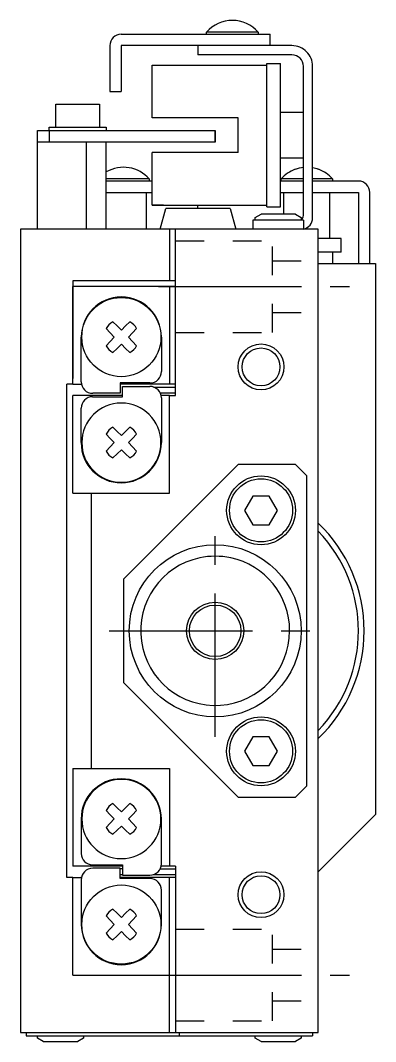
# Model space of a CAD drawing. Extents: x -69 to 421, y -5 to 289.
# Drawn here: x 240.9 to 271.9, y 140.9 to 229.9 of the extents above; entities that cross this region are included whole.
import ezdxf

# ---------------------------------------------------------------- set-up
doc = ezdxf.new("R2010")
doc.units = 0
doc.header["$LTSCALE"] = 10
doc.linetypes.add('CENTER', pattern=[2, 1.25, -0.25, 0.25, -0.25])
doc.linetypes.add('DOT', pattern=[0.5, 0.25, -0.25])
doc.layers.get('0').update_dxf_attribs({"linetype": 'CONTINUOUS'})

msp = doc.modelspace()

# ---------------------------------------------------------------- linework, layer by layer
at = {"color": 7, "linetype": 'CONTINUOUS'}
for p, q in [((258.415508, 229.693835), (258.417892, 229.688949)), ((260.44093, 229.688949), (260.443312, 229.693835)), ((260.44093, 229.688949), (260.443312, 229.693835)), ((259.42941, 228.854675), (257.17941, 228.854675)), ((257.17941, 228.670361), (257.17941, 228.854675)), ((261.67941, 228.854675), (259.42941, 228.854675)), ((261.67941, 228.854675), (261.67941, 228.670361)), ((249.72941, 228.670361), (262.72941, 228.670361)), ((262.72941, 227.670361), (262.72941, 228.670361)), ((248.72941, 227.670361), (248.72941, 223.670361)), ((249.72941, 227.670361), (249.72941, 223.670361)), ((264.62941, 227.670361), (249.72941, 227.670361)), ((256.42941, 227.670361), (256.42941, 226.870361)), ((264.62941, 226.870361), (256.42941, 226.870361)), ((262.42941, 226.120361), (263.62941, 226.120361)), ((262.42941, 213.620361), (262.42941, 226.120361)), ((263.62941, 213.620361), (263.62941, 226.120361)), ((252.42941, 225.970361), (262.42941, 225.970361)), ((252.42941, 221.370361), (252.42941, 225.970361)), ((265.62941, 212.870361), (265.62941, 225.870361)), ((266.42941, 212.670361), (266.42941, 225.870361)), ((248.72941, 223.670361), (249.72941, 223.670361)), ((244.02941, 222.570361), (247.82941, 222.570361)), ((244.02941, 220.570361), (244.02941, 222.570361)), ((247.82941, 222.570361), (247.82941, 220.570361)), ((263.62941, 221.870361), (265.62941, 221.870361)), ((259.92941, 221.370361), (252.42941, 221.370361)), ((253.42941, 221.370361), (252.42941, 221.370361)), ((259.92941, 221.370361), (255.92941, 221.370361)), ((259.92941, 218.370361), (259.92941, 221.370361)), ((242.42941, 220.270361), (257.92941, 220.270361)), ((242.42941, 211.670361), (242.42941, 220.270361)), ((243.42941, 220.570361), (248.42941, 220.570361)), ((243.42941, 220.270361), (243.42941, 220.570361)), ((243.42941, 220.270361), (243.42941, 219.270361)), ((248.42941, 220.570361), (248.42941, 220.270361)), ((257.92941, 219.270361), (257.92941, 220.270361)), ((257.92941, 220.270361), (257.92941, 219.270361)), ((257.92941, 219.270361), (242.42941, 219.270361)), ((246.66614, 219.270361), (246.66614, 211.670361)), ((248.42941, 211.670361), (248.42941, 219.270361)), ((259.92941, 218.370361), (252.42941, 218.370361)), ((252.42941, 213.770361), (252.42941, 218.370361)), ((265.62941, 217.870361), (263.62941, 217.870361)), ((264.915508, 216.893835), (264.917892, 216.888949)), ((266.940928, 216.888949), (266.943312, 216.893835)), ((252.17941, 216.054675), (248.42941, 216.054675)), ((252.42941, 215.870361), (248.42941, 215.870361)), ((252.17941, 216.054675), (252.17941, 215.870361)), ((265.62941, 215.870361), (263.62941, 215.870361)), ((265.62941, 216.054675), (263.67941, 216.054675)), ((263.67941, 215.870361), (263.67941, 216.054675)), ((268.17941, 216.054675), (266.42941, 216.054675)), ((270.42941, 215.870361), (266.42941, 215.870361)), ((268.17941, 216.054675), (268.17941, 215.870361)), ((248.42941, 214.870361), (252.42941, 214.870361)), ((251.92941, 211.670361), (251.92941, 214.870361)), ((263.62941, 214.870361), (265.62941, 214.870361)), ((263.92941, 212.970361), (263.92941, 214.870361)), ((266.42941, 214.870361), (270.42941, 214.870361)), ((267.92941, 210.870361), (267.92941, 214.870361)), ((270.42941, 214.870361), (270.42941, 209.370361)), ((271.42941, 208.670361), (271.42941, 214.870361)), ((252.42941, 213.770361), (262.42941, 213.770361)), ((253.42941, 213.770361), (252.42941, 213.770361)), ((253.42941, 213.770361), (262.42941, 213.770361)), ((256.42941, 213.470361), (256.42941, 213.770361)), ((262.42941, 213.620361), (263.62941, 213.620361)), ((253.13659, 211.670361), (253.618898, 213.470361)), ((259.239922, 213.470361), (253.618898, 213.470361)), ((259.239922, 213.470361), (259.72223, 211.670361)), ((261.42941, 212.681687), (261.92941, 212.970361)), ((264.92941, 212.970361), (261.92941, 212.970361)), ((264.92941, 212.970361), (265.42941, 212.681687)), ((261.22941, 212.470361), (261.22941, 211.670361)), ((265.62941, 212.470361), (261.22941, 212.470361)), ((261.42941, 212.470361), (261.42941, 212.681687)), ((265.42941, 212.681687), (265.42941, 212.470361)), ((265.62941, 212.470361), (265.62941, 211.690565)), ((240.92941, 211.670361), (240.92941, 141.670361)), ((266.92941, 211.670361), (240.92941, 211.670361)), ((240.92941, 211.170361), (240.92941, 210.963255)), ((253.948904, 211.670361), (253.948904, 207.170361)), ((254.473922, 197.170361), (254.473922, 211.670361)), ((265.62941, 211.690565), (265.42941, 211.670361)), ((265.92941, 211.670361), (265.92941, 211.804337)), ((266.92941, 141.670361), (266.92941, 211.670361)), ((266.92941, 210.963255), (266.92941, 211.170361)), ((268.92941, 210.870361), (266.92941, 210.870361)), ((268.92941, 209.670361), (268.92941, 210.870361)), ((268.92941, 209.670361), (266.92941, 209.670361)), ((268.17941, 209.670361), (268.17941, 208.670361)), ((270.42941, 209.370361), (270.42941, 208.870361)), ((266.92941, 208.670361), (271.92941, 208.670361)), ((270.42941, 208.870361), (270.42941, 208.670361)), ((271.92941, 208.670361), (271.92941, 160.670361)), ((245.513952, 207.170361), (245.513952, 206.170363)), ((254.473922, 207.170361), (245.513952, 207.170361)), ((245.513952, 206.170363), (245.513952, 206.670361)), ((253.948904, 206.670361), (245.513952, 206.670361)), ((253.948902, 206.670361), (253.948902, 198.170361)), ((254.473922, 206.670361), (253.948904, 206.670361)), ((245.51395, 206.170363), (245.51395, 198.670363)), ((245.513952, 198.670363), (245.513952, 206.170363)), ((248.756679, 202.646569), (248.403981, 203.01874)), ((248.991575, 203.606334), (249.363746, 203.253635)), ((249.363746, 203.253635), (249.739952, 202.886117)), ((249.739951, 202.886117), (250.116157, 203.253635)), ((250.116157, 203.253635), (250.488328, 203.606334)), ((251.075923, 203.01874), (250.723224, 202.646569)), ((246.239952, 198.370363), (246.239952, 202.270363)), ((249.124197, 202.270363), (248.756679, 202.646569)), ((248.756679, 201.894157), (249.124197, 202.270363)), ((250.723224, 202.646569), (250.355706, 202.270363)), ((250.355706, 202.270363), (250.723224, 201.894157)), ((253.239952, 202.270363), (253.239952, 199.270363)), ((248.403981, 201.521986), (248.756679, 201.894157)), ((249.363746, 201.28709), (248.991575, 200.934392)), ((249.739952, 201.654608), (249.363746, 201.28709)), ((250.116157, 201.28709), (249.739951, 201.654608)), ((250.488328, 200.934392), (250.116157, 201.28709)), ((250.723224, 201.894157), (251.075923, 201.521986)), ((245.513952, 198.170361), (245.513952, 198.670363)), ((244.984394, 155.170361), (244.984394, 198.170361)), ((245.513952, 198.170361), (244.984394, 198.170361)), ((245.513952, 198.170361), (246.176046, 198.170361)), ((246.260156, 198.170363), (246.214896, 198.170363)), ((246.214896, 198.170361), (246.260156, 198.170361)), ((249.639952, 198.270363), (249.639952, 197.370363)), ((252.239952, 198.270363), (249.639952, 198.270363)), ((252.239952, 198.270363), (249.639952, 198.270363)), ((254.473922, 198.170361), (249.639952, 198.170361)), ((249.83141, 197.070363), (249.83141, 197.970363)), ((249.83141, 197.970363), (252.23141, 197.970363)), ((252.54366, 197.920363), (254.473922, 197.920363)), ((245.51395, 188.670361), (245.51395, 197.170363)), ((248.197588, 197.170363), (245.51395, 197.170363)), ((247.23141, 197.070363), (249.83141, 197.070363)), ((249.639952, 197.370363), (247.239952, 197.370363)), ((249.639952, 197.370363), (247.239952, 197.370363)), ((249.83141, 197.170361), (248.197588, 197.170361)), ((253.124438, 197.420363), (254.473922, 197.420363)), ((253.583678, 197.170363), (253.211206, 197.170363)), ((253.23141, 196.970363), (253.23141, 193.070363)), ((253.948904, 197.170361), (253.583678, 197.170361)), ((253.948904, 197.170361), (254.473922, 197.170361)), ((253.948904, 196.670363), (253.948904, 197.170361)), ((254.323652, 197.420363), (254.473922, 197.420363)), ((254.473922, 197.420363), (254.436804, 197.420363)), ((254.436804, 197.420363), (254.473922, 197.420363)), ((246.23141, 193.070363), (246.23141, 196.070363)), ((253.948902, 189.170363), (253.948902, 196.670363)), ((253.948904, 189.170363), (253.948904, 196.670363)), ((248.991575, 194.406334), (249.363746, 194.053635)), ((249.363746, 194.053635), (249.739952, 193.686117)), ((249.739951, 193.686117), (250.116157, 194.053635)), ((250.116157, 194.053635), (250.488328, 194.406334)), ((248.756679, 193.446569), (248.403981, 193.81874)), ((249.124197, 193.070363), (248.756679, 193.446569)), ((250.723224, 193.446569), (250.355706, 193.070363)), ((251.075923, 193.81874), (250.723224, 193.446569)), ((248.403981, 192.321986), (248.756679, 192.694157)), ((248.756679, 192.694157), (249.124197, 193.070363)), ((249.739952, 192.454608), (249.363746, 192.08709)), ((250.116157, 192.08709), (249.739951, 192.454608)), ((250.355706, 193.070363), (250.723224, 192.694157)), ((250.723224, 192.694157), (251.075923, 192.321986)), ((249.363746, 192.08709), (248.991575, 191.734392)), ((250.488328, 191.734392), (250.116157, 192.08709)), ((249.92941, 181.170361), (259.92941, 191.170361)), ((264.92941, 191.170361), (259.92941, 191.170361)), ((264.92941, 191.170361), (265.92941, 190.170361)), ((265.92941, 163.170361), (265.92941, 190.170361)), ((253.948904, 188.670361), (253.948904, 189.170363)), ((245.51395, 188.670361), (253.948904, 188.670361)), ((247.12941, 164.670361), (247.12941, 188.670361)), ((261.207722, 188.420361), (260.486034, 187.170361)), ((262.651098, 188.420361), (261.207722, 188.420361)), ((263.372786, 187.170361), (262.651098, 188.420361)), ((260.486034, 187.170361), (261.207722, 185.920361)), ((262.651098, 185.920361), (263.372786, 187.170361)), ((261.207722, 185.920361), (262.651098, 185.920361)), ((249.92941, 181.170361), (249.92941, 172.170361)), ((259.92941, 162.170361), (249.92941, 172.170361)), ((261.207722, 167.420361), (260.486034, 166.170361)), ((262.651098, 167.420361), (261.207722, 167.420361)), ((263.372786, 166.170361), (262.651098, 167.420361)), ((260.486034, 166.170361), (261.207722, 164.920361)), ((262.651098, 164.920361), (263.372786, 166.170361)), ((245.51395, 164.670361), (253.948904, 164.670361)), ((245.51395, 164.670361), (245.51395, 156.170361)), ((253.948904, 164.670361), (253.948904, 164.170361)), ((261.207722, 164.920361), (262.651098, 164.920361)), ((253.948902, 164.170361), (253.948902, 156.670361)), ((253.948904, 164.170361), (253.948904, 156.670361)), ((265.92941, 163.170361), (264.92941, 162.170361)), ((259.92941, 162.170361), (264.92941, 162.170361)), ((248.991575, 161.606332), (249.363746, 161.253633)), ((249.363746, 161.253633), (249.739952, 160.886115)), ((249.739951, 160.886115), (250.116157, 161.253633)), ((250.116157, 161.253633), (250.488328, 161.606332)), ((246.23141, 160.270361), (246.23141, 157.270361)), ((248.756679, 160.646565), (248.403981, 161.018736)), ((249.124197, 160.270359), (248.756679, 160.646565)), ((248.756679, 159.894155), (249.124197, 160.270361)), ((250.723224, 160.646565), (250.355706, 160.270359)), ((250.355706, 160.270361), (250.723224, 159.894155)), ((251.075923, 161.018736), (250.723224, 160.646565)), ((253.23141, 156.370361), (253.23141, 160.270361)), ((271.92941, 160.670361), (266.92941, 155.670361)), ((248.403981, 159.521984), (248.756679, 159.894155)), ((249.739952, 159.654606), (249.363746, 159.287088)), ((250.116157, 159.287088), (249.739951, 159.654606)), ((250.723224, 159.894155), (251.075923, 159.521984)), ((249.363746, 159.287088), (248.991575, 158.93439)), ((250.488328, 158.93439), (250.116157, 159.287088)), ((253.948904, 156.670361), (253.948904, 156.170361)), ((249.83141, 156.170361), (245.51395, 156.170361)), ((247.23141, 156.270361), (249.83141, 156.270361)), ((249.639952, 155.970361), (247.239952, 155.970361)), ((249.639952, 155.970361), (247.239952, 155.970361)), ((249.639952, 155.070361), (249.639952, 155.970361)), ((249.83141, 155.920361), (249.639952, 155.920361)), ((249.83141, 156.270361), (249.83141, 155.370361)), ((253.124438, 155.920361), (254.473922, 155.920361)), ((253.124438, 155.920361), (254.323652, 155.920361)), ((254.473922, 156.170361), (253.211206, 156.170361)), ((254.473922, 156.170361), (254.473922, 141.670361)), ((245.513952, 155.170361), (244.984394, 155.170361)), ((245.513952, 154.670361), (245.513952, 155.170361)), ((245.513952, 155.170361), (246.176046, 155.170361)), ((246.260156, 155.170361), (246.214896, 155.170361)), ((246.214896, 155.170361), (246.260156, 155.170361)), ((246.239952, 154.970361), (246.239952, 151.070361)), ((249.639952, 155.420361), (249.83141, 155.420361)), ((254.473922, 155.170361), (249.639952, 155.170361)), ((252.239952, 155.070361), (249.639952, 155.070361)), ((252.239952, 155.070361), (249.639952, 155.070361)), ((249.83141, 155.370361), (252.23141, 155.370361)), ((251.6109, 155.170361), (252.304012, 155.170361)), ((252.54366, 155.420361), (254.473922, 155.420361)), ((253.948902, 141.670361), (253.948902, 155.170361)), ((245.51395, 147.170361), (245.51395, 154.670361)), ((245.513952, 146.670361), (245.513952, 154.670361)), ((253.239952, 151.070361), (253.239952, 154.070361)), ((248.991575, 152.406332), (249.363746, 152.053633)), ((250.116157, 152.053633), (250.488328, 152.406332)), ((248.756679, 151.446565), (248.403981, 151.818736)), ((249.124197, 151.070359), (248.756679, 151.446565)), ((249.363746, 152.053633), (249.739952, 151.686115)), ((249.739951, 151.686115), (250.116157, 152.053633)), ((250.723224, 151.446565), (250.355706, 151.070359)), ((251.075923, 151.818736), (250.723224, 151.446565)), ((248.403981, 150.321984), (248.756679, 150.694155)), ((248.756679, 150.694155), (249.124197, 151.070361)), ((249.739952, 150.454606), (249.363746, 150.087088)), ((250.116157, 150.087088), (249.739951, 150.454606)), ((250.355706, 151.070361), (250.723224, 150.694155)), ((250.723224, 150.694155), (251.075923, 150.321984)), ((249.363746, 150.087088), (248.991575, 149.73439)), ((250.488328, 149.73439), (250.116157, 150.087088)), ((245.513952, 146.670361), (253.583678, 146.670361)), ((253.583678, 146.670361), (254.473922, 146.670361)), ((240.92941, 141.670361), (266.92941, 141.670361)), ((241.42941, 141.670361), (241.42941, 141.370361)), ((254.80434, 141.370361), (254.80434, 141.670361)), ((266.42941, 141.670361), (266.42941, 141.370361)), ((241.42941, 141.370361), (266.42941, 141.370361)), ((242.42941, 141.159037), (242.42941, 141.370361)), ((242.92941, 140.870361), (242.42941, 141.159037)), ((242.92941, 140.870361), (245.92941, 140.870361)), ((246.42941, 141.159037), (245.92941, 140.870361)), ((246.42941, 141.370361), (246.42941, 141.159037)), ((261.42941, 141.159037), (261.42941, 141.370361)), ((261.92941, 140.870361), (261.42941, 141.159037)), ((261.92941, 140.870361), (264.92941, 140.870361)), ((265.42941, 141.159037), (264.92941, 140.870361)), ((265.42941, 141.370361), (265.42941, 141.159037))]:
    msp.add_line(p, q, dxfattribs=at)
at = {"color": 4, "linetype": 'DOT'}
for p, q in [((254.473922, 210.670361), (262.92941, 210.670361)), ((262.92941, 202.670361), (262.92941, 210.670361)), ((262.92941, 208.920361), (266.92941, 208.920361)), ((262.92941, 204.420361), (266.92941, 204.420361)), ((254.473922, 202.670361), (262.92941, 202.670361)), ((254.473922, 150.670361), (262.92941, 150.670361)), ((262.92941, 142.670361), (262.92941, 150.670361)), ((262.92941, 148.920361), (266.92941, 148.920361)), ((262.92941, 144.420361), (266.92941, 144.420361)), ((254.473922, 142.670361), (262.92941, 142.670361))]:
    msp.add_line(p, q, dxfattribs=at)
at = {"color": 4, "linetype": 'CENTER'}
for p, q in [((252.974452, 206.670361), (269.657228, 206.670361)), ((257.92941, 167.420361), (257.92941, 185.920361)), ((248.67941, 176.670361), (267.17941, 176.670361)), ((252.974452, 146.670361), (269.657228, 146.670361))]:
    msp.add_line(p, q, dxfattribs=at)
at = {"color": 7, "linetype": 'CONTINUOUS'}
for centre, radius in [((249.739952, 202.270363), 3.45), ((261.92941, 199.670361), 1.65), ((261.92941, 187.170361), 3), ((261.92941, 187.170361), 2.75), ((257.92941, 176.670361), 7.5), ((257.92941, 176.670361), 2.5), ((257.92941, 176.670361), 2.25), ((261.92941, 166.170361), 3), ((261.92941, 166.170361), 2.75), ((261.92941, 153.670361), 1.65), ((249.739952, 151.070361), 3.45)]:
    msp.add_circle(centre, radius, dxfattribs=at)
at = {"color": 4, "linetype": 'CONTINUOUS'}
for centre in [(261.92941, 199.670361), (261.92941, 153.670361)]:
    msp.add_circle(centre, 2, dxfattribs=at)
at = {"color": 7, "linetype": 'CONTINUOUS'}
for centre, radius, start, end in [((259.42941, 226.870361), 3, 41.409622, 138.590365), ((249.72941, 227.670361), 1, 90, 180), ((264.629411, 225.870362), 1.799999, 359.9999572, 90.0000428), ((264.629411, 225.870362), 0.999999, 359.9999572, 90.0000428), ((249.92941, 214.070361), 3, 41.409622, 120), ((265.92941, 214.070361), 3, 109.753086, 138.590378), ((265.92941, 214.070361), 2.994596, 95.749564, 109.741766), ((265.92941, 214.070361), 2.994596, 70.258234, 80.388452), ((265.92941, 214.070361), 3, 41.409622, 70.246914), ((270.42941, 214.870361), 1, 0, 90), ((265.22941, 212.870361), 0.4, 300, 0), ((265.42941, 212.670361), 1, 281.536959, 0), ((249.739952, 202.270363), 3.5, 0, 180), ((249.739952, 202.270363), 1.531302, 119.25645, 150.74355), ((249.739952, 202.270363), 1.531302, 29.25645, 60.74355), ((249.739952, 202.270363), 1.531302, 209.25645, 240.74355), ((249.739952, 202.270363), 1.531302, 299.25645, 330.74355), ((252.239952, 199.270363), 1, 270, 0), ((247.239952, 198.370363), 1, 180, 270), ((252.23141, 196.970363), 1, 0, 90), ((247.23141, 196.070363), 1, 90, 180), ((249.739952, 193.070363), 3.45, 0, 180), ((249.739952, 193.070363), 1.531302, 119.25645, 150.74355), ((249.739952, 193.070363), 1.531302, 29.25645, 60.74355), ((249.73141, 193.070363), 3.5, 180, 0), ((249.739952, 193.070363), 3.45, 180, 0), ((249.739952, 193.070363), 1.531302, 209.25645, 240.74355), ((249.739952, 193.070363), 1.531302, 299.25645, 330.74355), ((257.92941, 176.670361), 13, 313.813061, 46.186939), ((257.92941, 176.670361), 12.5, 316.05448, 43.94552), ((257.92941, 176.670361), 6.5, 102.004554, 0), ((257.92941, 176.670361), 6.5, 77.997437, 102.004554), ((257.92941, 176.670361), 6.5, 0, 77.997437), ((249.73141, 160.270361), 3.5, 0, 180), ((249.739952, 160.270361), 3.45, 0, 180), ((249.739952, 160.270361), 1.531302, 119.25645, 150.74355), ((249.739952, 160.270361), 1.531302, 29.25645, 60.74355), ((249.739952, 160.270361), 3.45, 180, 0), ((249.739952, 160.270361), 1.531302, 209.25645, 240.74355), ((249.739952, 160.270361), 1.531302, 299.25645, 330.74355), ((247.23141, 157.270361), 1, 180, 270), ((247.239952, 154.970361), 1, 90, 180), ((252.23141, 156.370361), 1, 270, 0), ((252.239952, 154.070361), 1, 0, 90), ((249.739952, 151.070361), 1.531302, 119.25645, 150.74355), ((249.739952, 151.070361), 1.531302, 29.25645, 60.74355), ((249.739952, 151.070361), 3.5, 180, 0), ((249.739952, 151.070361), 1.531302, 209.25645, 240.74355), ((249.739952, 151.070361), 1.531302, 299.25645, 330.74355)]:
    msp.add_arc(centre, radius, start, end, dxfattribs=at)

doc.saveas('drawing.dxf')
